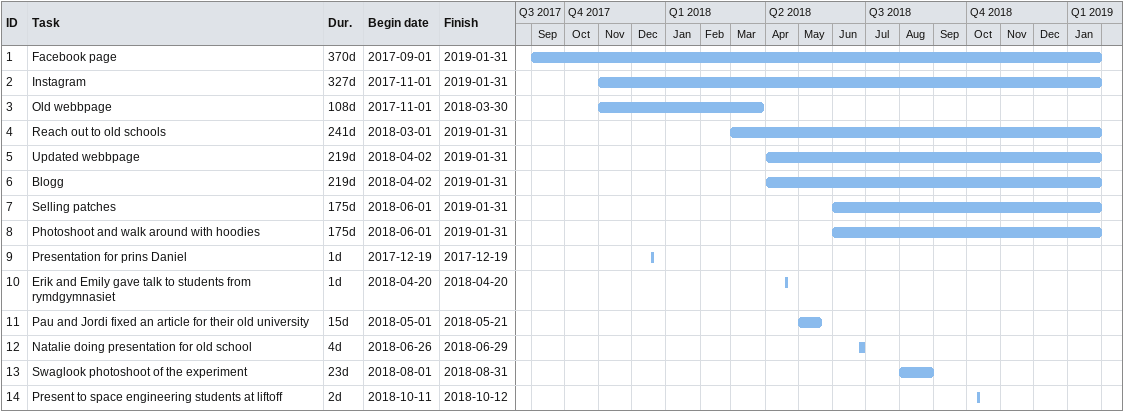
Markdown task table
| ID | Task | Duration | Start | Finish |
|---|---|---|---|---|
| 1 | Facebook page | 370d | 2017-09-01 | 2019-01-31 |
| 2 | Instagram | 327d | 2017-11-01 | 2019-01-31 |
| 3 | Old webbpage | 108d | 2017-11-01 | 2018-03-30 |
| 4 | Reach out to old schools | 241d | 2018-03-01 | 2019-01-31 |
| 5 | Updated webbpage | 219d | 2018-04-02 | 2019-01-31 |
| 6 | Blogg | 219d | 2018-04-02 | 2019-01-31 |
| 7 | Selling patches | 175d | 2018-06-01 | 2019-01-31 |
| 8 | Photoshoot and walk around with hoodies | 175d | 2018-06-01 | 2019-01-31 |
| 9 | Presentation for prins Daniel | 1d | 2017-12-19 | 2017-12-19 |
| 10 | Erik and Emily gave talk to students from rymdgymnasiet | 1d | 2018-04-20 | 2018-04-20 |
| 11 | Pau and Jordi fixed an article for their old university | 15d | 2018-05-01 | 2018-05-21 |
| 12 | Natalie doing presentation for old school | 4d | 2018-06-26 | 2018-06-29 |
| 13 | Swaglook photoshoot of the experiment | 23d | 2018-08-01 | 2018-08-31 |
| 14 | Present to space engineering students at liftoff | 2d | 2018-10-11 | 2018-10-12 |
